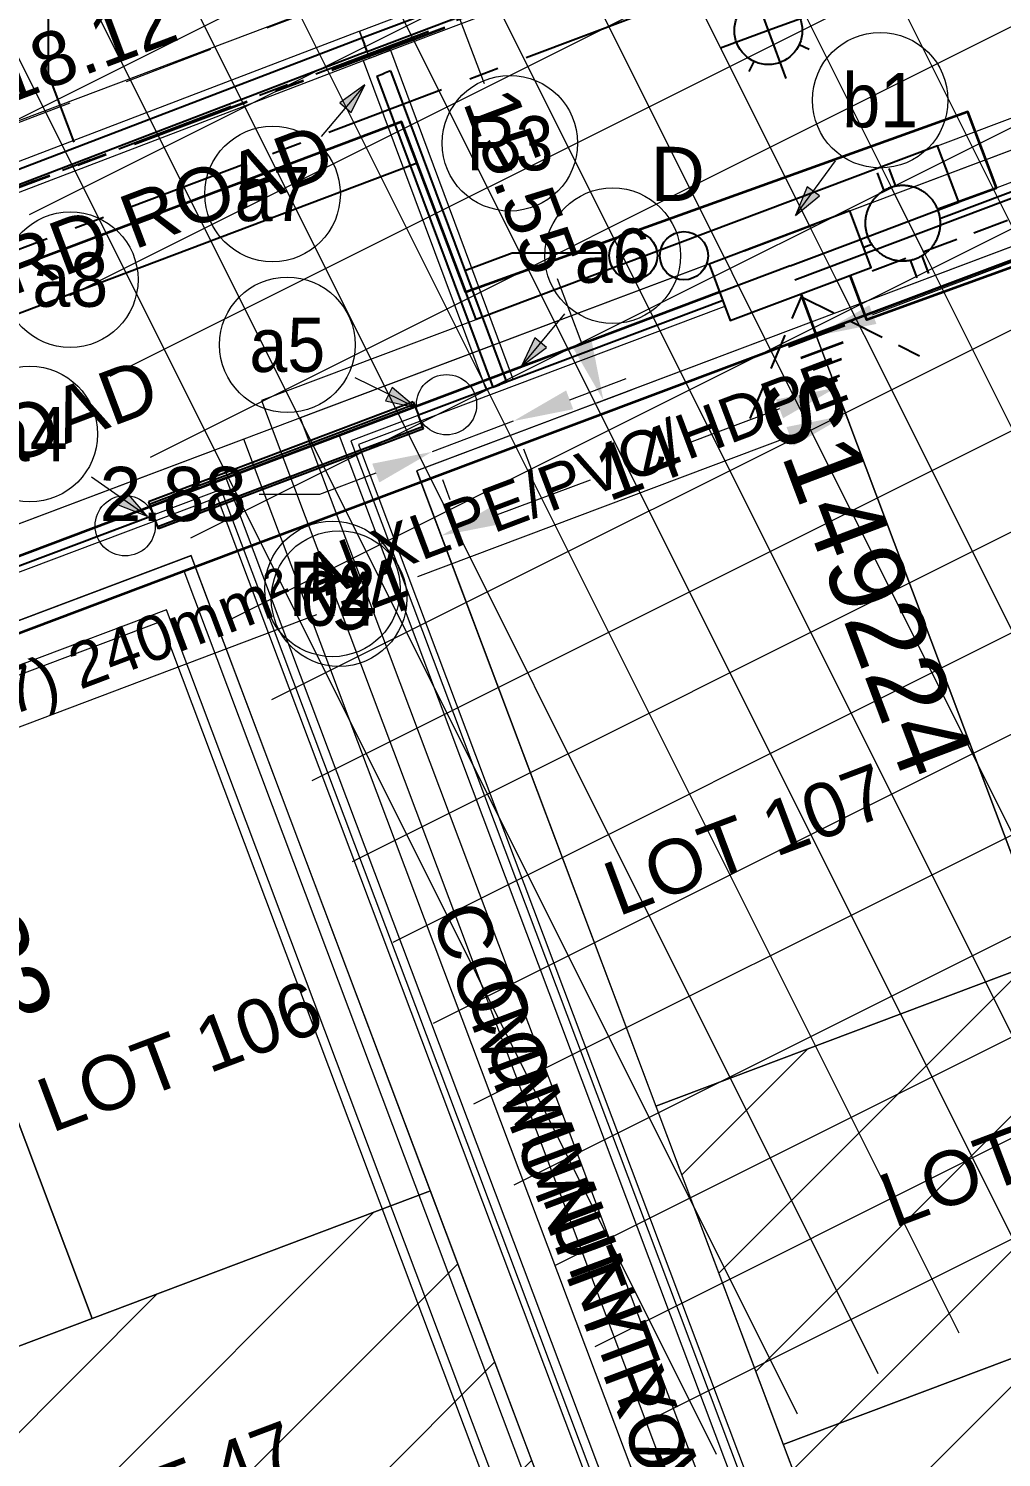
# Model space of a CAD drawing. Header units: metres. Extents: x 310735 to 311241, y 6267063 to 6267603.
# Drawn here: x 310937.19 to 310969.49, y 6267279.49 to 6267326.91 of the extents above; entities that cross this region are included whole.
import ezdxf
from ezdxf.enums import TextEntityAlignment as Align

# ---------------------------------------------------------------- set-up
doc = ezdxf.new("R2010")
doc.units = ezdxf.units.M
for name, pattern in [('Cable Exist UG', [7, 4, -1, 1, -1]), ('Dash', [5, 3, -2]), ('IE Trench LV', [6, 4, -2])]:
    doc.linetypes.add(name, pattern=pattern)
doc.layers.get('0').update_dxf_attribs({"color": 6})
for name, color, linetype, lineweight in [('_User Dimensions', 140, 'Continuous', 13), ('_User Miscellaneous1', 30, 'Continuous', 13), ('_User Miscellaneous4', 151, 'Continuous', 13), ('_User_HV_Exist', 1, 'Continuous', 35), ('_User_LV_Exist', 5, 'Continuous', 35), ('Cadastre Developer_SP_EXT', 98, 'Continuous', 15), ('Cadastre Developer_SP_NEW', 92, 'Continuous', 15), ('Mains_LV_EXT', 163, 'Continuous', 25), ('Mains_LV_SL_EXT', 135, 'Continuous', 25)]:
    doc.layers.add(name, color=color, linetype=linetype, lineweight=lineweight)
doc.layers.add('_User Miscellaneous12', color=252, linetype='Continuous', lineweight=13, plot=False, transparency=0.5)
doc.layers.add('_User Miscellaneous8', color=181, linetype='Continuous', lineweight=13, transparency=0.5)
for name, color, linetype in [('Duct_SP_EXT', 30, 'Continuous'), ('Duct_SP_NEW', 2, 'Continuous'), ('Equip_LV_NEW', 2, 'Continuous'), ('Equip_SP_SL_EXT', 7, 'Continuous'), ('Mains_HV_New_V17', 2, 'Cable x'), ('Mains_LV_New_T84', 2, 'Cable x'), ('Mains_LV_New_T94', 2, 'Cable o'), ('Services_SP_NEW_UG', 2, 'IE Trench LV'), ('SupportsUG_SP_LV_NEW', 2, 'Continuous'), ('Trench_SP_NEW', 2, 'Continuous'), ('UG_Details_SP_MISC', 7, 'Continuous')]:
    doc.layers.add(name, color=color, linetype=linetype)
doc.styles.add('SL_LABEL', font='arial.ttf', dxfattribs={"height": 2})
doc.styles.get("Standard").update_dxf_attribs({"font": 'arial.ttf'})
doc.linetypes.add('Cable 1', pattern='A,5,-0.3,["//",Standard,S=1.35,R=0,X=0,Y=-0.65],-1.2', length=6.5)
doc.linetypes.add('Cable New UG', pattern='A,5.5,-0.01,["X",Standard,S=1.8,R=0,X=0,Y=-0.94],-1.7', length=7.21)
doc.linetypes.add('Cable o', pattern='A,3.5,-0.01,["O",Standard,S=1.25,R=0,X=0,Y=-0.63],-1.36', length=4.87)
doc.linetypes.add('Cable x', pattern='A,4.5,-0.01,["X",Standard,S=1.25,R=0,X=0,Y=-0.65],-1.2', length=5.71)
doc.linetypes.add('IE Trench HV', pattern='A,4,-0.4,["/",Standard,S=2,R=0,X=0.25,Y=-1],-1.6', length=6)
doc.dimstyles.new('1.8mm_1_1000', dxfattribs={"dimtxt": 1.8, "dimasz": 2, "dimexe": 1, "dimexo": 3, "dimgap": 0.5, "dimtad": 0, "dimtoh": 1, "dimlfac": -1, "dimzin": 12, "dimdsep": 46, "dimtxsty": 'Standard', "dimcen": 1, "dimclrd": 256, "dimclre": 256, "dimclrt": 256, "dimazin": 3, "dimtfac": 1, "dimtmove": 0, "dimatfit": 3, "dimfxl": 1, "dimtolj": 1, "dimtzin": 0, "dimlwd": -1, "dimlwe": -1, "dimarcsym": 0})

# ---------------------------------------------------------------- blocks, each defined once
blk = doc.blocks.new('DUCT_EXT')
blk.add_circle((0, 0.8), 0.8)
at = {"flags": 1}
blk.add_attdef('Z', (0, 0), '', height=0.2, dxfattribs=at)
at = {"flags": 9}
for tag, p in [('DUCT_CODE', (0, 0)), ('XSECT_TYPE', (0, -0.2)), ('FB_REFERENCE', (0, -0.4)), ('STATE', (0, -0.6)), ('NOTES', (0, -0.8))]:
    blk.add_attdef(tag, text='', height=0.2, dxfattribs=at).set_placement(p, align=Align.MIDDLE_LEFT)
blk = doc.blocks.new('*U422')
at = {"flags": 9}
for tag, p in [('LRATECODE', (-7.4, 0)), ('LOUTREACHVOCAB', (-7.2, 0)), ('LOUTREACH', (-7, 0)), ('LANTNUMBER', (-6.6, 0)), ('LNEW', (-6.4, 0)), ('LMASTVOCAB', (-6.2, 0)), ('LMAST', (-6, 0)), ('LLAMPVOCAB', (-5.8, 0)), ('LLAMP', (-5.6, 0)), ('LEXIST', (-5.4, 0)), ('LCHARGE3PERCENT', (-5.2, 0)), ('LCHARGE3', (-5, 0)), ('LCHARGE2PERCENT', (-4.8, 0)), ('LCHARGE2', (-4.6, 0)), ('LCHARGE1PERCENT', (-4.4, 0)), ('LCHARGE1', (-4.2, 0)), ('LCATEGORY', (-4, 0)), ('LBRACKETVOCAB', (-3.8, 0)), ('LBRACKET', (-3.6, 0)), ('LKINGHEIGHT', (-3.4, 0)), ('CREPLACE', (-3.2, 0)), ('CREMOVE', (-3, 0)), ('CNUMBER', (-2.8, 0)), ('CNEW', (-2.6, 0)), ('CEXIST', (-2.4, 0)), ('USAGE', (-2.2, 0)), ('STATE', (-2, 0)), ('OWNED_BY', (-1.8, 0)), ('ORIENTATION', (-1.6, 0)), ('OPERATING_VOLTAGE', (-1.4, 0)), ('NO_PHASES', (-1.2, 0)), ('LANTERN_TYPE', (-1, 0)), ('LANTERN_PURPOSE', (-0.8, 0)), ('CONTROL_TYPE', (-0.6, 0)), ('CONSTRUCTED_VOLTAGE', (-0.4, 0))]:
    blk.add_attdef(tag, text='', height=0.001, rotation=270, dxfattribs=at).set_placement(p, align=Align.MIDDLE_LEFT)
at = {"style": 'SL_LABEL', "flags": 9}
blk.add_attdef('STREET_CODE', text='', height=0.001, rotation=270, dxfattribs=at).set_placement((0.001, 0), align=Align.MIDDLE_LEFT)
at = {"flags": 1}
blk.add_attdef('Z', (0, 0), '', height=0.001, rotation=270, dxfattribs=at)
at = {"width": 0.9}
blk.add_attdef('LNUMBER', text='', height=1, rotation=290.122, dxfattribs=at).set_placement((1.469, -6.917), align=Align.MIDDLE_LEFT)
at = {"flags": 9}
for tag, p in [('LREMOVE', (0, -7.6)), ('LREPLACE', (0, -7.8)), ('LTYPE', (0, -8)), ('LTYPEVOCAB', (0, -8.2)), ('LEGEND', (0, -8.4)), ('SUBURB', (0, -8.6)), ('STREETNAME', (0, -8.8)), ('LOCATION', (0, -9)), ('NOTES', (0, -9.2)), ('MAINTAINED_BY', (0, -9.863))]:
    blk.add_attdef(tag, text='', height=0.001, dxfattribs=at).set_placement(p, align=Align.MIDDLE_LEFT)
blk.add_attdef('OPERATED_BY', (0, -9.607), '', height=0.001, dxfattribs=at)
blk.add_wipeout([(1.957, -5.34), (0.745, -5.117), (-0.208, -4.336), (0.015, -3.125), (0.795, -2.171), (2.007, -2.395), (2.961, -3.175), (2.737, -4.387)])
for p, q in [((0, 0), (1.376, -3.756)), ((2.007, -2.395), (1.849, -2.735)), ((0.015, -3.125), (0.355, -3.283)), ((2.961, -3.175), (1.376, -3.756)), ((1.376, -3.756), (-0.208, -4.336)), ((1.376, -3.756), (1.957, -5.34)), ((2.737, -4.387), (2.397, -4.229)), ((0.745, -5.117), (0.903, -4.776))]:
    blk.add_line(p, q)
blk.add_circle((1.376, -3.756), 1.125)
blk = doc.blocks.new('PILLAR_NEW')
at = {"width": 0.9}
blk.add_attdef('ASSET_NUM', text='', height=2, dxfattribs=at).set_placement((4, 2), align=Align.MIDDLE_LEFT)
for tag, p, flags in [('SUBURB', (-2, 0), 1), ('STREETNAME', (-1.8, 0), 9), ('PARENT', (-1.6, 0), 9), ('NOTES', (-1.4, 0), 9), ('LOCATION', (-1.2, 0), 9), ('LEGEND', (-1, 0), 9), ('USAGE', (-0.8, 0), 9), ('SUPPORT_TYPE', (-0.6, 0), 9), ('STATE', (-0.4, 0), 9), ('OWNED_BY', (-0.2, 0), 9)]:
    blk.add_attdef(tag, p, '', height=0.2, rotation=270, dxfattribs=dict(flags=flags))
blk.add_wipeout([(1, 2.5), (1, -2.5), (-1, -2.5), (-1, 2.5)])
blk.add_lwpolyline([(-1, 2.5), (-1, -1.25), (-1, 1.25), (-1, -2.5), (1, -2.5), (1, 2.5)], close=True)
blk = doc.blocks.new('LV_UG_LINKS_OPEN_NEW')
at = {"layer": 'Equip_LV_NEW'}
for tag, flags, p in [('ACTUAL_STATUS', 9, (3.167, -1.667)), ('CONSTRUCTED_VOLTAGE', 9, (3.167, -1.833)), ('OPERATING_VOLTAGE', 9, (3.167, -2.167)), ('ORIENTATION', 9, (3.167, -2.333)), ('NO_PHASES', 9, (3.167, -2)), ('STATE', 9, (3.167, -2.5)), ('SWITCH_TYPE', 9, (3.167, -2.667)), ('USAGE', 9, (3.167, -2.833)), ('OWNED_BY', 9, (3.167, -3.167)), ('OPERATED_BY', 9, (3.167, -3.333)), ('NOTES', 9, (3.167, -3)), ('TYPE', 9, (3.167, -3.833)), ('MAINTAINED_BY', 9, (3.167, -3.5)), ('NUMBER_OF_PHASES', 9, (3.167, -3.667)), ('Z', 1, (3.167, -4))]:
    blk.add_attdef(tag, text='', height=0.167, dxfattribs=dict(at, flags=flags)).set_placement(p, align=Align.MIDDLE_LEFT)
blk.add_wipeout([(4, 1.25), (3.969, 1.25), (3.939, 1.248), (3.908, 1.247), (3.877, 1.244), (3.847, 1.241), (3.817, 1.236), (3.786, 1.232), (3.756, 1.226), (3.726, 1.22), (3.696, 1.213), (3.667, 1.205), (3.637, 1.196), (3.608, 1.187), (3.579, 1.177), (3.55, 1.166), (3.522, 1.155), (3.493, 1.143), (3.466, 1.13), (3.438, 1.117), (3.411, 1.102), (3.384, 1.088), (3.357, 1.072), (3.331, 1.056), (3.306, 1.039), (3.28, 1.022), (3.255, 1.004), (3.231, 0.985), (3.207, 0.966), (3.184, 0.947), (3.161, 0.926), (3.138, 0.905), (3.116, 0.884), (3.095, 0.862), (3.074, 0.839), (3.053, 0.816), (3.034, 0.793), (3.015, 0.769), (2.996, 0.745), (2.978, 0.72), (2.961, 0.694), (2.944, 0.669), (2.928, 0.643), (2.912, 0.616), (2.898, 0.589), (2.883, 0.562), (2.87, 0.534), (2.857, 0.507), (2.845, 0.478), (2.834, 0.45), (2.823, 0.421), (2.813, 0.392), (2.804, 0.363), (2.795, 0.333), (2.787, 0.304), (2.78, 0.274), (2.774, 0.244), (2.768, 0.214), (2.764, 0.183), (2.759, 0.153), (2.756, 0.123), (2.753, 0.092), (2.752, 0.061), (2.75, 0.031), (2.75, 0), (2.75, -0.031), (2.752, -0.061), (2.753, -0.092), (2.756, -0.123), (2.759, -0.153), (2.764, -0.183), (2.768, -0.214), (2.774, -0.244), (2.78, -0.274), (2.787, -0.304), (2.795, -0.333), (2.804, -0.363), (2.813, -0.392), (2.823, -0.421), (2.834, -0.45), (2.845, -0.478), (2.857, -0.507), (2.87, -0.534), (2.883, -0.562), (2.898, -0.589), (2.912, -0.616), (2.928, -0.643), (2.944, -0.669), (2.961, -0.694), (2.978, -0.72), (2.996, -0.745), (3.015, -0.769), (3.034, -0.793), (3.053, -0.816), (3.074, -0.839), (3.095, -0.862), (3.116, -0.884), (3.138, -0.905), (3.161, -0.926), (3.184, -0.947), (3.207, -0.966), (3.231, -0.985), (3.255, -1.004), (3.28, -1.022), (3.306, -1.039), (3.331, -1.056), (3.357, -1.072), (3.384, -1.088), (3.411, -1.102), (3.438, -1.117), (3.466, -1.13), (3.493, -1.143), (3.522, -1.155), (3.55, -1.166), (3.579, -1.177), (3.608, -1.187), (3.637, -1.196), (3.667, -1.205), (3.696, -1.213), (3.726, -1.22), (3.756, -1.226), (3.786, -1.232), (3.817, -1.236), (3.847, -1.241), (3.877, -1.244), (3.908, -1.247), (3.939, -1.248), (3.969, -1.25), (4, -1.25), (4.031, -1.25), (4.061, -1.248), (4.092, -1.247), (4.123, -1.244), (4.153, -1.241), (4.183, -1.236), (4.214, -1.232), (4.244, -1.226), (4.274, -1.22), (4.304, -1.213), (4.333, -1.205), (4.363, -1.196), (4.392, -1.187), (4.421, -1.177), (4.45, -1.166), (4.478, -1.155), (4.507, -1.143), (4.534, -1.13), (4.562, -1.117), (4.589, -1.102), (4.616, -1.088), (4.643, -1.072), (4.669, -1.056), (4.694, -1.039), (4.72, -1.022), (4.745, -1.004), (4.769, -0.985), (4.793, -0.966), (4.816, -0.947), (4.839, -0.926), (4.862, -0.905), (4.884, -0.884), (4.905, -0.862), (4.926, -0.839), (4.947, -0.816), (4.966, -0.793), (4.985, -0.769), (5.004, -0.745), (5.022, -0.72), (5.039, -0.694), (5.056, -0.669), (5.072, -0.643), (5.088, -0.616), (5.102, -0.589), (5.117, -0.562), (5.13, -0.534), (5.143, -0.507), (5.155, -0.478), (5.166, -0.45), (5.177, -0.421), (5.187, -0.392), (5.196, -0.363), (5.205, -0.333), (5.213, -0.304), (5.22, -0.274), (5.226, -0.244), (5.232, -0.214), (5.236, -0.183), (5.241, -0.153), (5.244, -0.123), (5.247, -0.092), (5.248, -0.061), (5.25, -0.031), (5.25, 0), (5.25, 0.031), (5.248, 0.061), (5.247, 0.092), (5.244, 0.123), (5.241, 0.153), (5.236, 0.183), (5.232, 0.214), (5.226, 0.244), (5.22, 0.274), (5.213, 0.304), (5.205, 0.333), (5.196, 0.363), (5.187, 0.392), (5.177, 0.421), (5.166, 0.45), (5.155, 0.478), (5.143, 0.507), (5.13, 0.534), (5.117, 0.562), (5.102, 0.589), (5.088, 0.616), (5.072, 0.643), (5.056, 0.669), (5.039, 0.694), (5.022, 0.72), (5.004, 0.745), (4.985, 0.769), (4.966, 0.793), (4.947, 0.816), (4.926, 0.839), (4.905, 0.862), (4.884, 0.884), (4.862, 0.905), (4.839, 0.926), (4.816, 0.947), (4.793, 0.966), (4.769, 0.985), (4.745, 1.004), (4.72, 1.022), (4.694, 1.039), (4.669, 1.056), (4.643, 1.072), (4.616, 1.088), (4.589, 1.102), (4.562, 1.117), (4.534, 1.13), (4.507, 1.143), (4.478, 1.155), (4.45, 1.166), (4.421, 1.177), (4.392, 1.187), (4.363, 1.196), (4.333, 1.205), (4.304, 1.213), (4.274, 1.22), (4.244, 1.226), (4.214, 1.232), (4.183, 1.236), (4.153, 1.241), (4.123, 1.244), (4.092, 1.247), (4.061, 1.248), (4.031, 1.25)]).dxf.layer = 'Equip_LV_NEW'
for p, q in [((3.792, 1.863), (3.792, 1.232)), ((4.208, 1.863), (4.208, 1.232)), ((3.792, -1.232), (3.792, -1.863)), ((4.208, -1.232), (4.208, -1.863))]:
    blk.add_line(p, q, dxfattribs=at)
at = {"layer": 'Equip_LV_NEW', "flags": 128}
blk.add_lwpolyline([(4, 1.25), (3.969, 1.25), (3.939, 1.248), (3.908, 1.247), (3.877, 1.244), (3.847, 1.241), (3.817, 1.236), (3.786, 1.232), (3.756, 1.226), (3.726, 1.22), (3.696, 1.213), (3.667, 1.205), (3.637, 1.196), (3.608, 1.187), (3.579, 1.177), (3.55, 1.166), (3.522, 1.155), (3.493, 1.143), (3.466, 1.13), (3.438, 1.117), (3.411, 1.102), (3.384, 1.088), (3.357, 1.072), (3.331, 1.056), (3.306, 1.039), (3.28, 1.022), (3.255, 1.004), (3.231, 0.985), (3.207, 0.966), (3.184, 0.947), (3.161, 0.926), (3.138, 0.905), (3.116, 0.884), (3.095, 0.862), (3.074, 0.839), (3.053, 0.816), (3.034, 0.793), (3.015, 0.769), (2.996, 0.745), (2.978, 0.72), (2.961, 0.694), (2.944, 0.669), (2.928, 0.643), (2.912, 0.616), (2.898, 0.589), (2.883, 0.562), (2.87, 0.534), (2.857, 0.507), (2.845, 0.478), (2.834, 0.45), (2.823, 0.421), (2.813, 0.392), (2.804, 0.363), (2.795, 0.333), (2.787, 0.304), (2.78, 0.274), (2.774, 0.244), (2.768, 0.214), (2.764, 0.183), (2.759, 0.153), (2.756, 0.123), (2.753, 0.092), (2.752, 0.061), (2.75, 0.031), (2.75, 0), (2.75, -0.031), (2.752, -0.061), (2.753, -0.092), (2.756, -0.123), (2.759, -0.153), (2.764, -0.183), (2.768, -0.214), (2.774, -0.244), (2.78, -0.274), (2.787, -0.304), (2.795, -0.333), (2.804, -0.363), (2.813, -0.392), (2.823, -0.421), (2.834, -0.45), (2.845, -0.478), (2.857, -0.507), (2.87, -0.534), (2.883, -0.562), (2.898, -0.589), (2.912, -0.616), (2.928, -0.643), (2.944, -0.669), (2.961, -0.694), (2.978, -0.72), (2.996, -0.745), (3.015, -0.769), (3.034, -0.793), (3.053, -0.816), (3.074, -0.839), (3.095, -0.862), (3.116, -0.884), (3.138, -0.905), (3.161, -0.926), (3.184, -0.947), (3.207, -0.966), (3.231, -0.985), (3.255, -1.004), (3.28, -1.022), (3.306, -1.039), (3.331, -1.056), (3.357, -1.072), (3.384, -1.088), (3.411, -1.102), (3.438, -1.117), (3.466, -1.13), (3.493, -1.143), (3.522, -1.155), (3.55, -1.166), (3.579, -1.177), (3.608, -1.187), (3.637, -1.196), (3.667, -1.205), (3.696, -1.213), (3.726, -1.22), (3.756, -1.226), (3.786, -1.232), (3.817, -1.236), (3.847, -1.241), (3.877, -1.244), (3.908, -1.247), (3.939, -1.248), (3.969, -1.25), (4, -1.25), (4.031, -1.25), (4.061, -1.248), (4.092, -1.247), (4.123, -1.244), (4.153, -1.241), (4.183, -1.236), (4.214, -1.232), (4.244, -1.226), (4.274, -1.22), (4.304, -1.213), (4.333, -1.205), (4.363, -1.196), (4.392, -1.187), (4.421, -1.177), (4.45, -1.166), (4.478, -1.155), (4.507, -1.143), (4.534, -1.13), (4.562, -1.117), (4.589, -1.102), (4.616, -1.088), (4.643, -1.072), (4.669, -1.056), (4.694, -1.039), (4.72, -1.022), (4.745, -1.004), (4.769, -0.985), (4.793, -0.966), (4.816, -0.947), (4.839, -0.926), (4.862, -0.905), (4.884, -0.884), (4.905, -0.862), (4.926, -0.839), (4.947, -0.816), (4.966, -0.793), (4.985, -0.769), (5.004, -0.745), (5.022, -0.72), (5.039, -0.694), (5.056, -0.669), (5.072, -0.643), (5.088, -0.616), (5.102, -0.589), (5.117, -0.562), (5.13, -0.534), (5.143, -0.507), (5.155, -0.478), (5.166, -0.45), (5.177, -0.421), (5.187, -0.392), (5.196, -0.363), (5.205, -0.333), (5.213, -0.304), (5.22, -0.274), (5.226, -0.244), (5.232, -0.214), (5.236, -0.183), (5.241, -0.153), (5.244, -0.123), (5.247, -0.092), (5.248, -0.061), (5.25, -0.031), (5.25, 0), (5.25, 0.031), (5.248, 0.061), (5.247, 0.092), (5.244, 0.123), (5.241, 0.153), (5.236, 0.183), (5.232, 0.214), (5.226, 0.244), (5.22, 0.274), (5.213, 0.304), (5.205, 0.333), (5.196, 0.363), (5.187, 0.392), (5.177, 0.421), (5.166, 0.45), (5.155, 0.478), (5.143, 0.507), (5.13, 0.534), (5.117, 0.562), (5.102, 0.589), (5.088, 0.616), (5.072, 0.643), (5.056, 0.669), (5.039, 0.694), (5.022, 0.72), (5.004, 0.745), (4.985, 0.769), (4.966, 0.793), (4.947, 0.816), (4.926, 0.839), (4.905, 0.862), (4.884, 0.884), (4.862, 0.905), (4.839, 0.926), (4.816, 0.947), (4.793, 0.966), (4.769, 0.985), (4.745, 1.004), (4.72, 1.022), (4.694, 1.039), (4.669, 1.056), (4.643, 1.072), (4.616, 1.088), (4.589, 1.102), (4.562, 1.117), (4.534, 1.13), (4.507, 1.143), (4.478, 1.155), (4.45, 1.166), (4.421, 1.177), (4.392, 1.187), (4.363, 1.196), (4.333, 1.205), (4.304, 1.213), (4.274, 1.22), (4.244, 1.226), (4.214, 1.232), (4.183, 1.236), (4.153, 1.241), (4.123, 1.244), (4.092, 1.247), (4.061, 1.248), (4.031, 1.25)], close=True, dxfattribs=at)
blk = doc.blocks.new('*U349')
at = {"layer": '_User_LV_Exist'}
for p, q in [((2.5, 1), (2.5, -1)), ((3, 0.75), (3, -0.75)), ((3.5, 0.5), (3.5, -0.5)), ((4, 0.25), (4, -0.25))]:
    blk.add_line(p, q, dxfattribs=at)
at = {"layer": 'Equip_LV_NEW', "ltscale": 10, "rotation": 89.99999999999999}
blk.add_blockref('LV_UG_LINKS_OPEN_NEW', (0, 0), dxfattribs=at)
at = {"width": 0.9}
blk.add_attdef('ASSET_NUM', text='', height=2, dxfattribs=at).set_placement((4, 2), align=Align.MIDDLE_LEFT)
for tag, p, flags in [('SUBURB', (-2, 0), 1), ('STREETNAME', (-1.8, 0), 9), ('PARENT', (-1.6, 0), 9), ('NOTES', (-1.4, 0), 9), ('LOCATION', (-1.2, 0), 9), ('LEGEND', (-1, 0), 9), ('USAGE', (-0.8, 0), 9), ('SUPPORT_TYPE', (-0.6, 0), 9), ('STATE', (-0.4, 0), 9), ('OWNED_BY', (-0.2, 0), 9)]:
    blk.add_attdef(tag, p, '', height=0.2, rotation=270, dxfattribs=dict(flags=flags))
blk.add_wipeout([(1, 2.5), (1, -2.5), (-1, -2.5), (-1, 2.5)])
blk.add_lwpolyline([(-1, 2.5), (-1, -1.25), (-1, 1.25), (-1, -2.5), (1, -2.5), (1, 2.5)], close=True)
at = {"layer": '_User_LV_Exist'}
blk.add_line((1, 0), (2.5, 0), dxfattribs=at)
blk = doc.blocks.new('*U344')
at = {"layer": 'Services_SP_NEW_UG', "ltscale": 0.3}
for points in [[(-4.015, -2.482), (-0.996, 0.7)], [(-0.996, 0.7), (1.985, -2.518)]]:
    blk.add_lwpolyline(points, dxfattribs=at)
blk = doc.blocks.new('*U347')
at = {"layer": 'Services_SP_NEW_UG', "ltscale": 0.3, "flags": 128}
for points in [[(2.788, 11.731), (6.097, 13.804)], [(-0.173, 2.687), (2.788, 11.731)]]:
    blk.add_lwpolyline(points, dxfattribs=at)
blk = doc.blocks.new('SUB GRID')
at = {"transparency": 33554559}
for p, q in [((-48, 50), (-48, -50)), ((-45, 50), (-45, -50)), ((-42, 50), (-42, -50)), ((-39, 50), (-39, -50)), ((-36, 50), (-36, -50)), ((-33, 50), (-33, -50)), ((-30, 50), (-30, -50)), ((-27, 50), (-27, -50)), ((-24, 50), (-24, -50)), ((-21, 50), (-21, -50)), ((-50, 0), (50, 0)), ((-50, 0), (50, 0)), ((-50, -3), (50, -3)), ((-50, -6), (50, -6)), ((-50, -9), (50, -9)), ((-50, -12), (50, -12)), ((-50, -15), (50, -15)), ((-50, -18), (50, -18)), ((-50, -21), (50, -21)), ((-50, -24), (50, -24)), ((-50, -27), (50, -27)), ((-50, -30), (50, -30)), ((-50, -33), (50, -33)), ((-50, -36), (50, -36)), ((-50, -39), (50, -39)), ((-50, -42), (50, -42)), ((-50, -45), (50, -45)), ((-50, -48), (50, -48))]:
    blk.add_line(p, q, dxfattribs=at)
blk = doc.blocks.new('*D376')
at = {"layer": '_User Dimensions', "transparency": 16777216}
for p, q in [((310964.238, 6267314.361), (310964.696, 6267313.144)), ((310962.472, 6267313.375), (310950.104, 6267308.717)), ((310934.396, 6267302.802), (310946.764, 6267307.459)), ((310932.418, 6267302.378), (310932.877, 6267301.161))]:
    blk.add_line(p, q, dxfattribs=at)
for points in [[(310962.354, 6267313.687), (310962.589, 6267313.063), (310964.344, 6267314.08)], [(310934.278, 6267303.114), (310934.513, 6267302.49), (310932.524, 6267302.097)]]:
    blk.add_solid(points, dxfattribs=at)
at = {"layer": '_User Dimensions', "transparency": 16777216, "insert": (310948.434, 6267308.088), "char_height": 1.8, "attachment_point": 5, "rotation": 20.6352}
blk.add_mtext('\\A1;34', dxfattribs=at)
blk = doc.blocks.new('*U393')
blk.add_circle((0, 0), 2.25)
at = {"width": 0.9}
blk.add_attdef('CODE', text='', height=1.8, dxfattribs=at).set_placement((0, 0), align=Align.MIDDLE_CENTER)
at = {"flags": 1}
blk.add_attdef('Z', (0, 0), '', height=0.2, dxfattribs=at)
blk = doc.blocks.new('*U410')
h = blk.add_hatch(color=256)
h.dxf.hatch_style = 1
h.paths.add_polyline_path([(3.217, -1.944), (2.93, -2.354), (3.893, -2.722)])
blk.add_line((3.893, -2.722), (2.049, -1.433))
at = {"flags": 128}
blk.add_lwpolyline([(3.217, -1.944), (2.93, -2.354), (3.893, -2.722), (3.217, -1.944)], dxfattribs=at)
blk.add_circle((0, 0), 2.25)
at = {"width": 0.9}
blk.add_attdef('CODE', text='', height=1.8, dxfattribs=at).set_placement((0, 0), align=Align.MIDDLE_CENTER)
at = {"flags": 1}
blk.add_attdef('Z', (0, 0), '', height=0.2, dxfattribs=at)
blk = doc.blocks.new('*U415')
h = blk.add_hatch(color=256)
h.dxf.hatch_style = 1
h.paths.add_polyline_path([(3.483, -1.413), (3.264, -1.863), (4.273, -2.075)])
blk.add_line((4.273, -2.075), (2.249, -1.092))
at = {"flags": 128}
blk.add_lwpolyline([(3.483, -1.413), (3.264, -1.863), (4.273, -2.075), (3.483, -1.413)], dxfattribs=at)
blk.add_circle((0, 0), 2.25)
at = {"width": 0.9}
blk.add_attdef('CODE', text='', height=1.8, dxfattribs=at).set_placement((0, 0), align=Align.MIDDLE_CENTER)
at = {"flags": 1}
blk.add_attdef('Z', (0, 0), '', height=0.2, dxfattribs=at)
blk = doc.blocks.new('*U416')
h = blk.add_hatch(color=256)
h.dxf.hatch_style = 1
h.paths.add_polyline_path([(-2.196, -3.05), (-2.581, -2.732), (-3.026, -3.662)])
blk.add_line((-3.026, -3.662), (-1.592, -1.927))
at = {"flags": 128}
blk.add_lwpolyline([(-2.196, -3.05), (-2.581, -2.732), (-3.026, -3.662), (-2.196, -3.05)], dxfattribs=at)
blk.add_circle((0, 0), 2.25)
at = {"width": 0.9}
blk.add_attdef('CODE', text='', height=1.8, dxfattribs=at).set_placement((0, 0), align=Align.MIDDLE_CENTER)
at = {"flags": 1}
blk.add_attdef('Z', (0, 0), '', height=0.2, dxfattribs=at)
blk = doc.blocks.new('*U418')
h = blk.add_hatch(color=256)
h.dxf.hatch_style = 1
h.paths.add_polyline_path([(2.23, 3.025), (2.612, 2.702), (3.067, 3.627)])
blk.add_line((3.067, 3.627), (1.614, 1.909))
at = {"flags": 128}
blk.add_lwpolyline([(2.23, 3.025), (2.612, 2.702), (3.067, 3.627), (2.23, 3.025)], dxfattribs=at)
blk.add_circle((0, 0), 2.25)
at = {"width": 0.9}
blk.add_attdef('CODE', text='', height=1.8, dxfattribs=at).set_placement((0, 0), align=Align.MIDDLE_CENTER)
at = {"flags": 1}
blk.add_attdef('Z', (0, 0), '', height=0.2, dxfattribs=at)
blk = doc.blocks.new('*U419')
h = blk.add_hatch(color=256)
h.dxf.hatch_style = 1
h.paths.add_polyline_path([(-3.542, 1.258), (-3.343, 1.717), (-4.36, 1.884)])
blk.add_line((-4.36, 1.884), (-2.295, 0.991))
at = {"flags": 128}
blk.add_lwpolyline([(-3.542, 1.258), (-3.343, 1.717), (-4.36, 1.884), (-3.542, 1.258)], dxfattribs=at)
blk.add_circle((0, 0), 2.25)
at = {"width": 0.9}
blk.add_attdef('CODE', text='', height=1.8, dxfattribs=at).set_placement((0, 0), align=Align.MIDDLE_CENTER)
at = {"flags": 1}
blk.add_attdef('Z', (0, 0), '', height=0.2, dxfattribs=at)
blk = doc.blocks.new('*D414')
at = {"layer": '_User Dimensions', "transparency": 16777216}
for p, q in [((310955.157, 6267314.589), (310957.028, 6267315.295)), ((310953.286, 6267313.882), (310950.59, 6267312.864)), ((310953.89, 6267312.282), (310953.639, 6267312.946)), ((310948.719, 6267312.157), (310946.848, 6267311.451)), ((310951.194, 6267311.264), (310950.943, 6267311.928)), ((310946.848, 6267311.451), (310944.848, 6267311.451))]:
    blk.add_line(p, q, dxfattribs=at)
at = {"layer": '_User Dimensions', "linetype": 'IE Trench LV', "transparency": 16777216}
for points in [[(310955.039, 6267314.9), (310955.275, 6267314.277), (310953.286, 6267313.882)], [(310948.601, 6267312.469), (310948.837, 6267311.846), (310950.59, 6267312.864)]]:
    blk.add_solid(points, dxfattribs=at)
at = {"layer": '_User Dimensions', "linetype": 'IE Trench LV', "transparency": 16777216, "insert": (310941.993, 6267311.451), "char_height": 1.8, "attachment_point": 5}
blk.add_mtext('\\A1;2.88', dxfattribs=at)
blk = doc.blocks.new('*D417')
at = {"layer": '_User Dimensions', "transparency": 16777216}
for p, q in [((310950.596, 6267329.043), (310951.735, 6267329.472)), ((310951.504, 6267327.248), (310952.32, 6267325.082)), ((310955.574, 6267316.441), (310954.758, 6267318.607)), ((310956.075, 6267314.492), (310957.214, 6267314.921))]:
    blk.add_line(p, q, dxfattribs=at)
at = {"layer": '_User Dimensions', "linetype": 'IE Trench LV', "transparency": 16777216}
for points in [[(310951.816, 6267327.365), (310951.192, 6267327.131), (310950.799, 6267329.12)], [(310955.886, 6267316.558), (310955.262, 6267316.323), (310956.278, 6267314.569)]]:
    blk.add_solid(points, dxfattribs=at)
at = {"layer": '_User Dimensions', "linetype": 'IE Trench LV', "transparency": 16777216, "insert": (310953.539, 6267321.844), "char_height": 1.8, "attachment_point": 5, "rotation": 290.6352}
blk.add_mtext('\\A1;15.55', dxfattribs=at)
blk = doc.blocks.new('*D420')
at = {"layer": '_User Dimensions', "transparency": 16777216}
for p, q in [((310946.976, 6267330.851), (310947.143, 6267330.405)), ((310945.622, 6267328.767), (310942.236, 6267327.497)), ((310932.404, 6267323.808), (310935.789, 6267325.078)), ((310930.013, 6267324.487), (310930.18, 6267324.042))]:
    blk.add_line(p, q, dxfattribs=at)
at = {"layer": '_User Dimensions', "linetype": 'IE Trench LV', "transparency": 16777216}
for points in [[(310945.505, 6267329.079), (310945.739, 6267328.455), (310947.494, 6267329.469)], [(310932.286, 6267324.12), (310932.521, 6267323.496), (310930.531, 6267323.105)]]:
    blk.add_solid(points, dxfattribs=at)
at = {"layer": '_User Dimensions', "linetype": 'IE Trench LV', "transparency": 16777216, "insert": (310939.013, 6267326.287), "char_height": 1.8, "attachment_point": 5, "rotation": 20.5639}
blk.add_mtext('\\A1;18.12', dxfattribs=at)
blk = doc.blocks.new('*U421')
h = blk.add_hatch(color=256)
h.dxf.hatch_style = 1
h.paths.add_polyline_path([(-2.016, -3.172), (-2.419, -2.876), (-2.809, -3.83)])
blk.add_line((-2.809, -3.83), (-1.479, -2.016))
at = {"flags": 128}
blk.add_lwpolyline([(-2.016, -3.172), (-2.419, -2.876), (-2.809, -3.83), (-2.016, -3.172)], dxfattribs=at)
blk.add_circle((0, 0), 2.25)
at = {"width": 0.9}
blk.add_attdef('CODE', text='', height=1.8, dxfattribs=at).set_placement((0, 0), align=Align.MIDDLE_CENTER)
at = {"flags": 1}
blk.add_attdef('Z', (0, 0), '', height=0.2, dxfattribs=at)
blk = doc.blocks.new('*D424')
at = {"layer": '_User Dimensions', "transparency": 16777216}
for p, q in [((310964.233, 6267314.359), (310964.348, 6267314.055)), ((310962.124, 6267314.289), (310959.034, 6267313.131)), ((310952.759, 6267310.779), (310955.849, 6267311.937)), ((310951.123, 6267309.445), (310951.237, 6267309.141))]:
    blk.add_line(p, q, dxfattribs=at)
at = {"layer": '_User Dimensions', "linetype": 'IE Trench LV', "transparency": 16777216}
for points in [[(310962.007, 6267314.601), (310962.241, 6267313.977), (310963.997, 6267314.991)], [(310952.642, 6267311.091), (310952.876, 6267310.467), (310950.886, 6267310.077)]]:
    blk.add_solid(points, dxfattribs=at)
at = {"layer": '_User Dimensions', "linetype": 'IE Trench LV', "transparency": 16777216, "insert": (310957.442, 6267312.534), "char_height": 1.8, "attachment_point": 5, "rotation": 20.5473}
blk.add_mtext('\\A1;14', dxfattribs=at)
blk = doc.blocks.new('*D426')
at = {"layer": '_User Dimensions', "transparency": 16777216}
for p, q in [((310986.347, 6267325.41), (310979.11, 6267322.672)), ((310989.106, 6267323.769), (310988.572, 6267325.182)), ((310965.224, 6267317.418), (310972.461, 6267320.156)), ((310964.242, 6267314.362), (310963.707, 6267315.775))]:
    blk.add_line(p, q, dxfattribs=at)
at = {"layer": '_User Dimensions', "linetype": 'IE Trench LV', "transparency": 16777216}
for points in [[(310986.229, 6267325.721), (310986.465, 6267325.098), (310988.218, 6267326.117)], [(310965.106, 6267317.73), (310965.342, 6267317.107), (310963.354, 6267316.711)]]:
    blk.add_solid(points, dxfattribs=at)
at = {"layer": '_User Dimensions', "linetype": 'IE Trench LV', "transparency": 16777216, "insert": (310975.786, 6267321.414), "char_height": 1.8, "attachment_point": 5, "rotation": 20.7224}
blk.add_mtext('\\A1;26.58', dxfattribs=at)
blk = doc.blocks.new('*U394')
blk.add_circle((0, 0), 2.25)
at = {"width": 0.9}
blk.add_attdef('CODE', text='', height=1.8, dxfattribs=at).set_placement((0, 0), align=Align.MIDDLE_CENTER)
at = {"flags": 1}
blk.add_attdef('Z', (0, 0), '', height=0.2, dxfattribs=at)

msp = doc.modelspace()

# ---------------------------------------------------------------- hatches: boundary and pattern name
at = {"layer": '_User Miscellaneous1', "transparency": 33554534}
h = msp.add_hatch(dxfattribs=at)
h.set_pattern_fill('ANSI31', color=256)
h.paths.add_polyline_path([(310976.736, 6267298.198), (310971.121, 6267296.084), (310958.019, 6267291.15), (310962.249, 6267279.92), (310980.966, 6267286.969)])
h = msp.add_hatch(dxfattribs=at)
h.set_pattern_fill('ANSI31', color=256)
h.paths.add_polyline_path([(310950.533, 6267288.331), (310939.303, 6267284.102), (310931.816, 6267281.282), (310936.046, 6267270.053), (310954.762, 6267277.101)])
h = msp.add_hatch(dxfattribs=at)
h.set_pattern_fill('ANSI31', color=256)
h.paths.add_polyline_path([(310980.966, 6267286.969), (310962.249, 6267279.92), (310966.479, 6267268.69), (310985.196, 6267275.739)])

# ---------------------------------------------------------------- linework, layer by layer
at = {"layer": '_User Miscellaneous1'}
for p, q in [((310948.175, 6267326.828), (310960.211, 6267331.37)), ((310948.514, 6267325.93), (310960.55, 6267330.472)), ((310931.519, 6267320.458), (310948.173, 6267326.827)), ((310948.173, 6267326.827), (310948.345, 6267326.379)), ((310948.175, 6267326.828), (310948.345, 6267326.379)), ((310948.514, 6267325.93), (310948.345, 6267326.379)), ((310948.516, 6267325.931), (310948.345, 6267326.379)), ((310931.862, 6267319.561), (310948.516, 6267325.931)), ((310948.305, 6267325.853), (310948.755, 6267326.021)), ((310948.305, 6267325.853), (310952.38, 6267314.921)), ((310949.205, 6267326.188), (310948.755, 6267326.021)), ((310949.205, 6267326.188), (310953.28, 6267315.257)), ((310952.38, 6267314.921), (310952.83, 6267315.089)), ((310953.28, 6267315.257), (310952.83, 6267315.089))]:
    msp.add_line(p, q, dxfattribs=at)
at = {"layer": '_User Miscellaneous12', "color": 1, "flags": 128}
msp.add_lwpolyline([(310904.809, 6267298.392), (310901.45, 6267290.975), (310922.87, 6267234.108), (310963.339, 6267249.346), (310966.114, 6267255.475), (310944.34, 6267313.282)], close=True, dxfattribs=at)
at = {"layer": '_User Miscellaneous12', "color": 5, "flags": 128}
msp.add_lwpolyline([(310905.549, 6267297.603), (310902.532, 6267290.94), (310923.453, 6267235.396), (310962.598, 6267250.136), (310965.032, 6267255.51), (310943.757, 6267311.994)], close=True, dxfattribs=at)
at = {"layer": '_User Miscellaneous12', "color": 6, "flags": 128}
msp.add_lwpolyline([(310905.771, 6267297.366), (310902.857, 6267290.93), (310923.628, 6267235.782), (310962.376, 6267250.373), (310964.708, 6267255.52), (310943.582, 6267311.607)], close=True, dxfattribs=at)
at = {"layer": '_User Miscellaneous12', "color": 4, "flags": 128}
msp.add_lwpolyline([(310905.919, 6267297.208), (310903.073, 6267290.923), (310923.745, 6267236.04), (310962.228, 6267250.531), (310964.491, 6267255.527), (310943.465, 6267311.35)], close=True, dxfattribs=at)
at = {"layer": '_User Miscellaneous12', "flags": 128}
msp.add_lwpolyline([(310907.029, 6267296.023), (310904.696, 6267290.87), (310924.62, 6267237.972), (310961.118, 6267251.715), (310962.868, 6267255.58), (310942.59, 6267309.417)], close=True, dxfattribs=at)
at = {"layer": '_User Miscellaneous12', "color": 1, "transparency": 33554534, "flags": 128}
msp.add_lwpolyline([(310907.325, 6267295.707), (310905.128, 6267290.856), (310924.853, 6267238.488), (310960.822, 6267252.031), (310962.436, 6267255.594), (310942.357, 6267308.902)], close=True, dxfattribs=at)
at = {"layer": '_User Miscellaneous12', "color": 5, "transparency": 33554534, "flags": 128}
msp.add_lwpolyline([(310908.065, 6267294.917), (310906.21, 6267290.821), (310925.437, 6267239.776), (310960.082, 6267252.821), (310961.354, 6267255.629), (310941.774, 6267307.614)], close=True, dxfattribs=at)
at = {"layer": '_User Miscellaneous12', "color": 6, "transparency": 33554534, "flags": 128}
msp.add_lwpolyline([(310908.287, 6267294.68), (310906.535, 6267290.81), (310925.612, 6267240.162), (310959.86, 6267253.058), (310961.029, 6267255.64), (310941.599, 6267307.227)], close=True, dxfattribs=at)
at = {"layer": '_User Miscellaneous12'}
for centre in [(310951.069, 6267314.426), (310940.4, 6267310.409)]:
    msp.add_circle(centre, 1, dxfattribs=at)
at = {"layer": '_User_LV_Exist', "linetype": 'Cable Exist UG'}
msp.add_lwpolyline([(310934.148, 6267320.637), (310934.148, 6267320.637), (310934.148, 6267320.637), (310986.339, 6267340.155), (310986.339, 6267340.155), (310986.339, 6267340.155), (310985.297, 6267344.776), (311000.723, 6267352.489), (310999.381, 6267355.172), (310995.356, 6267353.16)], dxfattribs=at)
at = {"layer": '_User_LV_Exist', "linetype": 'Cable 1', "flags": 128}
msp.add_lwpolyline([(311006.337, 6267343.24, 0.134811), (311001.109, 6267345.342), (310994.722, 6267342.263), (310984.237, 6267337.987), (310988.795, 6267327.178, 0.126852), (310984.178, 6267326.678), (310973.405, 6267322.622), (310970.737, 6267319.311), (310965.026, 6267317.24), (310964.468, 6267318.721)], format="xyb", dxfattribs=at)
at = {"layer": '_User_LV_Exist', "linetype": 'Cable New UG', "flags": 128}
for points in [[(310967.377, 6267320.919), (310969.324, 6267321.62), (310968.371, 6267324.144), (310951.707, 6267318.164), (310949.575, 6267323.815), (310934.443, 6267318.106), (310933.925, 6267319.479)], [(310960.135, 6267318.16), (310932.995, 6267307.94)]]:
    msp.add_lwpolyline(points, dxfattribs=at)
at = {"layer": 'Cadastre Developer_SP_NEW'}
for points in [[(310974.41, 6267321.397), (310963.18, 6267317.168), (310971.121, 6267296.084), (310976.736, 6267298.198), (310982.351, 6267300.313)], [(310963.18, 6267317.168), (310950.078, 6267312.234), (310958.019, 6267291.15), (310971.121, 6267296.084)], [(310942.591, 6267309.415), (310931.361, 6267305.186), (310939.303, 6267284.102), (310950.533, 6267288.331)], [(310931.361, 6267305.186), (310920.131, 6267300.957), (310928.072, 6267279.873), (310931.816, 6267281.282), (310939.303, 6267284.102)]]:
    msp.add_lwpolyline(points, close=True, dxfattribs=at)
at = {"layer": 'Cadastre Developer_SP_NEW', "ltscale": 0.5}
for points in [[(310976.736, 6267298.198), (310971.121, 6267296.084), (310958.019, 6267291.15), (310962.249, 6267279.92), (310980.966, 6267286.969)], [(310950.533, 6267288.331), (310939.303, 6267284.102), (310931.816, 6267281.282), (310936.046, 6267270.053), (310954.762, 6267277.101)], [(310980.966, 6267286.969), (310962.249, 6267279.92), (310966.479, 6267268.69), (310985.196, 6267275.739)]]:
    msp.add_lwpolyline(points, close=True, dxfattribs=at)
at = {"layer": 'Duct_SP_EXT'}
for p, q in [((310931.605, 6267320.234), (310948.259, 6267326.603)), ((310948.259, 6267326.603), (310948.345, 6267326.379)), ((310948.26, 6267326.603), (310948.345, 6267326.379)), ((310948.429, 6267326.154), (310948.345, 6267326.379)), ((310948.43, 6267326.155), (310948.345, 6267326.379)), ((310931.776, 6267319.785), (310948.43, 6267326.155)), ((310948.757, 6267325.335), (310948.982, 6267325.419)), ((310948.757, 6267325.335), (310952.605, 6267315.005)), ((310949.207, 6267325.503), (310948.982, 6267325.419)), ((310949.207, 6267325.503), (310953.055, 6267315.173)), ((310952.605, 6267315.005), (310952.83, 6267315.089)), ((310953.055, 6267315.173), (310952.83, 6267315.089))]:
    msp.add_line(p, q, dxfattribs=at)
for points in [[(310937.844, 6267328.604), (310937.844, 6267325.401), (310938.692, 6267323.135)], [(310956.214, 6267319.455), (310953.249, 6267319.455), (310951.679, 6267318.865)]]:
    msp.add_lwpolyline(points, dxfattribs=at)
at = {"layer": 'Duct_SP_NEW'}
for p, q in [((310941.198, 6267311.127), (310949.992, 6267314.448)), ((310949.992, 6267314.448), (310950.133, 6267314.074)), ((310950.274, 6267313.699), (310950.133, 6267314.074)), ((310941.48, 6267310.379), (310950.274, 6267313.699)), ((310941.198, 6267311.127), (310941.339, 6267310.753)), ((310941.48, 6267310.379), (310941.339, 6267310.753))]:
    msp.add_line(p, q, dxfattribs=at)
at = {"layer": 'Mains_LV_SL_EXT', "linetype": 'Cable Exist UG'}
msp.add_lwpolyline([(310931.816, 6267319.736), (310933.642, 6267320.43), (310933.642, 6267320.43), (310959.819, 6267330.385)], dxfattribs=at)
at = {"layer": 'Trench_SP_NEW', "linetype": 'IE Trench HV', "flags": 128}
msp.add_lwpolyline([(310988.478, 6267328.244), (310988.941, 6267327.358, 0.130014), (310984.108, 6267326.866), (310982.622, 6267326.306), (310950.133, 6267314.074)], format="xyb", dxfattribs=at)
msp.add_lwpolyline([(310941.339, 6267310.753), (310905.771, 6267297.366), (310902.857, 6267290.93), (310923.276, 6267236.718)], dxfattribs=at)
at = {"layer": 'UG_Details_SP_MISC'}
for p, q in [((310949.964, 6267314.523), (310941.17, 6267311.202)), ((310949.964, 6267314.523), (310950.133, 6267314.074)), ((310950.303, 6267313.625), (310950.133, 6267314.074)), ((310950.303, 6267313.625), (310941.509, 6267310.304)), ((310941.17, 6267311.202), (310941.339, 6267310.753)), ((310941.509, 6267310.304), (310941.339, 6267310.753))]:
    msp.add_line(p, q, dxfattribs=at)

# ---------------------------------------------------------------- block references
at = {"layer": '_User Miscellaneous4', "transparency": 33554687}
msp.add_blockref('*U394', (310947.501, 6267307.99), dxfattribs=at).add_auto_attribs({'CODE': '04'})
at = {"layer": '_User Miscellaneous8', "color": 7, "transparency": 33554687}
for name, p, values in [('*U393', (310953.172, 6267323.104), {'CODE': 'R3'}), ('*U418', (310945.293, 6267321.42), {'CODE': 'a7'}), ('*U416', (310956.585, 6267319.373), {'CODE': 'a6'}), ('*U419', (310938.576, 6267318.577), {'CODE': 'a8'}), ('*U415', (310945.782, 6267316.414), {'CODE': 'a5'}), ('*U410', (310937.233, 6267313.452), {'CODE': 'a4'}), ('*U393', (310947.281, 6267308.313), {'CODE': 'R2'})]:
    msp.add_blockref(name, p, dxfattribs=at).add_auto_attribs(values)
at = {"layer": 'Duct_SP_EXT'}
for p in [(310957.271, 6267318.573), (310958.951, 6267318.57)]:
    msp.add_blockref('DUCT_EXT', p, dxfattribs=at)

# ---------------------------------------------------------------- texts
at = {"layer": '_User Miscellaneous1'}
msp.add_text('COMMUNITY ACCESS ROAD', height=1.8, rotation=290.4784, dxfattribs=at).set_placement((310951.664, 6267294.997))
at = {"layer": '_User_HV_Exist'}
for s, rotation, p in [('ABBOTTSFORD ROAD', 20.6788, (310922.395, 6267312.657)), ('COMMUNITY ROAD', 290.5938, (310950.523, 6267297.497))]:
    msp.add_text(s, height=1.8, rotation=rotation, dxfattribs=at).set_placement(p)
at = {"layer": 'Cadastre Developer_SP_NEW'}
for s, p in [('LOT 107', (310956.76, 6267297.432)), ('LOT 106', (310937.949, 6267290.249)), ('LOT 42', (310965.917, 6267287.09)), ('LOT 47', (310938.458, 6267276.106))]:
    msp.add_text(s, height=1.8, rotation=20.6788, dxfattribs=at).set_placement(p)
at = {"layer": 'Duct_SP_EXT'}
msp.add_text('D', height=1.8, dxfattribs=at).set_placement((310957.837, 6267321.186))

# ---------------------------------------------------------------- dimensions: what is measured, and where the dimension line sits
at = {"layer": '_User Dimensions', "linetype": 'IE Trench LV'}
for p1, p2, distance, picture, middle in [((310948.03, 6267328.042), (310931.066, 6267321.678), -1.525, '*D420', (310939.013, 6267326.287)), ((310947.788, 6267327.986), (310953.267, 6267313.435), 3.217, '*D417', (310953.539, 6267321.844)), ((310952.83, 6267315.089), (310950.134, 6267314.071), 1.29, '*D414', (310941.993, 6267311.451))]:
    dim = msp.add_aligned_dim(p1=p1, p2=p2, distance=distance, dimstyle='1.8mm_1_1000', dxfattribs=at)
    dim.commit()
    dim.dimension.update_dxf_attribs({"geometry": picture, "text_midpoint": middle})

# ---------------------------------------------------------------- next in the draw order: block references
at = {"layer": 'Equip_SP_SL_EXT'}
msp.add_blockref('*U422', (310960.376, 6267330.597), dxfattribs=at)
at = {"layer": 'SupportsUG_SP_LV_NEW'}
ref = msp.add_blockref('PILLAR_NEW', (310930.655, 6267307.059), dxfattribs=dict(at, rotation=290.639275244512))
ref.add_attrib('ASSET_NUM', '149223', dxfattribs={"layer": '0', "height": 2.5, "rotation": 290.6393}).set_placement((310932.856, 6267304.763), align=Align.MIDDLE_LEFT)

# ---------------------------------------------------------------- next in the draw order: linework, layer by layer
at = {"layer": '_User Miscellaneous12', "color": 5, "flags": 128}
for points in [[(310990.655, 6267329.333, 0.16003), (310983.297, 6267329.018), (310944.924, 6267314.57), (310967.196, 6267255.439), (310974.079, 6267252.322), (311009, 6267265.471), (311012.117, 6267272.354)], [(310989.161, 6267327.625, 0.134572), (310984.002, 6267327.146), (310947.501, 6267313.403), (310968.776, 6267256.919), (310974.15, 6267254.485), (311007.519, 6267267.05), (311009.953, 6267272.424)]]:
    msp.add_lwpolyline(points, format="xyb", close=True, dxfattribs=at)
at = {"layer": '_User Miscellaneous12', "color": 1, "flags": 128}
msp.add_lwpolyline([(310989.903, 6267328.494, 0.148247), (310983.65, 6267328.082), (310946.212, 6267313.986), (310967.986, 6267256.179), (310974.115, 6267253.403), (311008.26, 6267266.26), (311011.035, 6267272.389)], format="xyb", close=True, dxfattribs=at)
at = {"layer": '_User Miscellaneous12', "color": 6, "flags": 128}
msp.add_lwpolyline([(310988.941, 6267327.358, 0.13002), (310984.108, 6267326.865), (310947.887, 6267313.228), (310969.013, 6267257.141), (310974.16, 6267254.81), (311007.297, 6267267.287), (311009.629, 6267272.435)], format="xyb", close=True, dxfattribs=at)
at = {"layer": '_User Miscellaneous12', "color": 4, "flags": 128}
msp.add_lwpolyline([(310988.795, 6267327.178, 0.126852), (310984.178, 6267326.678), (310948.145, 6267313.111), (310969.171, 6267257.289), (310974.167, 6267255.026), (311007.149, 6267267.445), (311009.412, 6267272.442)], format="xyb", close=True, dxfattribs=at)
at = {"layer": '_User Miscellaneous12', "flags": 128}
msp.add_lwpolyline([(310987.723, 6267325.77, 0.098919), (310984.707, 6267325.275), (310950.077, 6267312.236), (310970.355, 6267258.399), (310974.22, 6267256.649), (311006.039, 6267268.63), (311007.789, 6267272.495), (310987.723, 6267325.77)], format="xyb", dxfattribs=at)
at = {"layer": 'Cadastre Developer_SP_EXT', "linetype": 'Dash'}
msp.add_lwpolyline([(310922.839, 6267343.419), (310931.095, 6267321.602), (310959.696, 6267332.478), (310962.577, 6267338.873), (310956.066, 6267355.994), (310922.839, 6267343.419)], close=True, dxfattribs=at)
at = {"layer": 'Duct_SP_EXT'}
for p, q in [((310948.26, 6267326.603), (310960.296, 6267331.146)), ((310948.429, 6267326.154), (310960.465, 6267330.697))]:
    msp.add_line(p, q, dxfattribs=at)
at = {"layer": 'Mains_LV_EXT', "linetype": 'Cable Exist UG'}
msp.add_lwpolyline([(310931.816, 6267319.736), (310934.064, 6267318.533), (310934.064, 6267318.533), (310962.662, 6267329.322), (310963.809, 6267331.869), (310986.339, 6267340.155), (310985.071, 6267345.781)], dxfattribs=at)

# ---------------------------------------------------------------- next in the draw order: texts
at = {"layer": '_User_LV_Exist'}
msp.add_text('ABBOTTSFORD ROAD', height=1.8, rotation=20.6788, dxfattribs=at).set_placement((310916.57, 6267304.866))

# ---------------------------------------------------------------- next in the draw order: block references
at = {"layer": 'SupportsUG_SP_LV_NEW'}
ref = msp.add_blockref('*U349', (310962.475, 6267319.038), dxfattribs=dict(at, rotation=290.66198265343))
ref.add_attrib('ASSET_NUM', 'S149224', dxfattribs={"layer": '0', "height": 2.5, "rotation": 290.662}).set_placement((310962.516, 6267315.39), align=Align.MIDDLE_LEFT)

# ---------------------------------------------------------------- next in the draw order: linework, layer by layer
at = {"layer": '_User_HV_Exist', "linetype": 'Cable New UG', "flags": 128}
msp.add_lwpolyline([(310980.839, 6267342.547), (310973.89, 6267339.072), (310977.915, 6267331.023), (310981.61, 6267323.633), (310942.357, 6267308.902), (310907.325, 6267295.707), (310905.128, 6267290.856), (310924.195, 6267240.236), (310933.553, 6267243.761), (310938.211, 6267230.555)], dxfattribs=at)
at = {"layer": 'Cadastre Developer_SP_NEW', "flags": 128}
msp.add_lwpolyline([(310902.832, 6267311.027), (310959.697, 6267332.478)], dxfattribs=at)
at = {"layer": 'Mains_HV_New_V17', "color": 2, "linetype": 'Cable New UG', "lineweight": 0, "flags": 128}
msp.add_lwpolyline([(310984.967, 6267345.912), (310989.066, 6267338.031), (310983.438, 6267335.815), (310986.169, 6267328.698, 0.060256), (310983.65, 6267328.082), (310941.158, 6267312.084), (310904.809, 6267298.392), (310901.45, 6267290.975), (310922.87, 6267234.108), (310927.954, 6267230.252), (310932.306, 6267218.7), (310933.805, 6267219.265)], format="xyb", dxfattribs=at)
at = {"layer": 'Mains_LV_New_T84', "color": 2, "linetype": 'Cable New UG', "flags": 128}
for points in [[(310962.475, 6267319.038), (310968.075, 6267321.15), (310967.371, 6267323.021), (310952.052, 6267317.254), (310950.093, 6267322.443), (310933.382, 6267316.139), (310931.691, 6267320.009)], [(310962.475, 6267319.038), (310930.655, 6267307.059)]]:
    msp.add_lwpolyline(points, dxfattribs=at)
at = {"layer": 'Mains_LV_New_T94', "color": 2, "linetype": 'Cable 1', "flags": 128}
msp.add_lwpolyline([(311008.455, 6267342.452, 0.296834), (310994.461, 6267343.917), (310993.098, 6267343.165), (310983.548, 6267339.619), (310988.795, 6267327.178, 0.126852), (310984.178, 6267326.678), (310962.631, 6267318.565)], format="xyb", dxfattribs=at)

# ---------------------------------------------------------------- next in the draw order: block references
at = {"layer": '_User Miscellaneous12', "rotation": 26.56505116943415}
msp.add_blockref('SUB GRID', (310980.598, 6267345.781), dxfattribs=at)
at = {"layer": '_User Miscellaneous8', "color": 7, "transparency": 33554687}
msp.add_blockref('*U421', (310965.466, 6267324.532), dxfattribs=at).add_auto_attribs({'CODE': 'b1'})
at = {"layer": 'Services_SP_NEW_UG', "color": 2}
for name, p, rotation in [('*U347', (310963.203, 6267317.064), 308.543509730337), ('*U344', (310964.029, 6267317.707), 20.63348180003507)]:
    msp.add_blockref(name, p, dxfattribs=dict(at, rotation=rotation))

# ---------------------------------------------------------------- next in the draw order: texts
at = {"layer": '_User_HV_Exist', "lineweight": 0, "insert": (310948.496, 6267310.192), "char_height": 1.5, "attachment_point": 2, "rotation": 20.7}
msp.add_mtext('(V17) 240mm² Al XLPE/PVC/HDPE', dxfattribs=at)

# ---------------------------------------------------------------- next in the draw order: dimensions: what is measured, and where the dimension line sits
at = {"layer": '_User Dimensions', "linetype": 'IE Trench LV'}
for p2, distance, picture, middle in [((310988.045, 6267326.575), -0.489, '*D426', (310975.786, 6267321.414)), ((310950.07, 6267312.254), 2.325, '*D424', (310957.442, 6267312.534))]:
    dim = msp.add_aligned_dim(p1=(310963.181, 6267317.168), p2=p2, distance=distance, dimstyle='1.8mm_1_1000', dxfattribs=at)
    dim.commit()
    dim.dimension.update_dxf_attribs({"geometry": picture, "text_midpoint": middle})
at = {"layer": '_User Dimensions'}
dim = msp.add_aligned_dim(p1=(310931.361, 6267305.186), p2=(310963.181, 6267317.168), distance=-3.3, dimstyle='1.8mm_1_1000', dxfattribs=at)
dim.commit()
dim.dimension.update_dxf_attribs({"geometry": '*D376', "text_midpoint": (310948.434, 6267308.088)})

doc.saveas('drawing.dxf')
